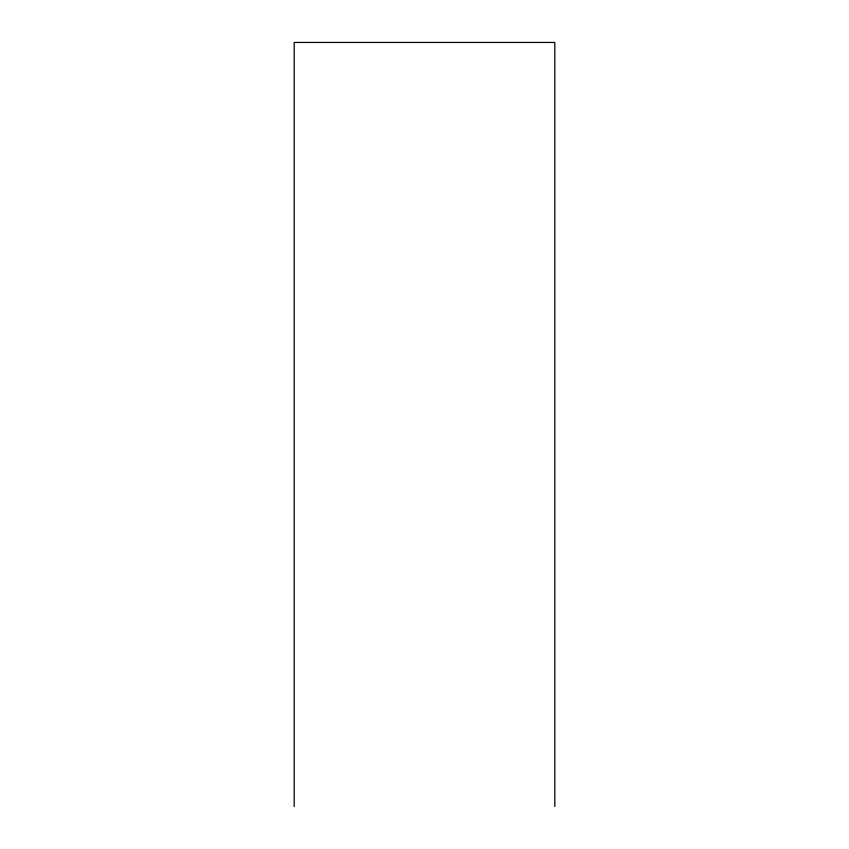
<?xml version="1.0" encoding="UTF-8"?>
<svg xmlns="http://www.w3.org/2000/svg" width="849" height="849" viewBox="0 0 849 849"><rect width="100%" height="100%" fill="white"/><g stroke="black" fill="none" stroke-linecap="round" stroke-linejoin="round"><path stroke-width="1.27" d="M554.811 806.55L554.811 42.45L294.189 42.45L294.189 806.55"/></g></svg>
